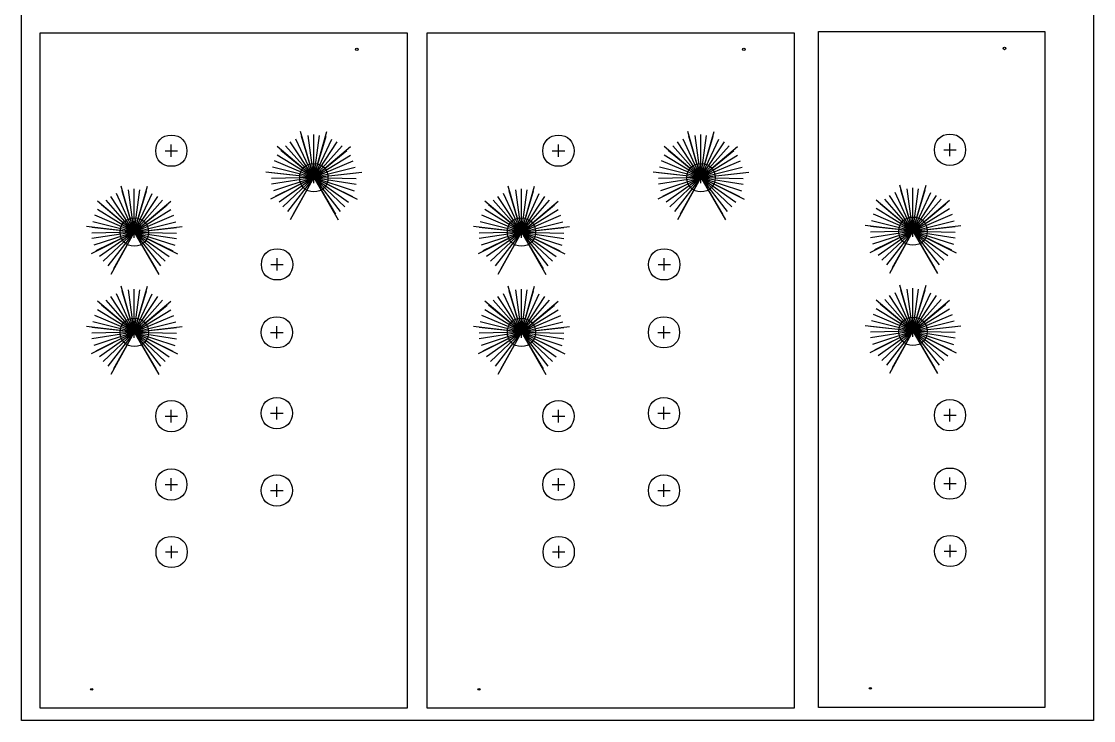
# Model space of a CAD drawing. Extents: x 7 to 210, y 8 to 275.
# Drawn here: x 6.7 to 209.9, y 7.7 to 140.3 of the extents above; entities that cross this region are included whole.
import ezdxf

# ---------------------------------------------------------------- set-up
doc = ezdxf.new("R2010")
doc.units = 0
doc.layers.add('background', color=7, linetype='CONTINUOUS')
doc.layers.add('vco_ramp_core_panel', color=7, linetype='CONTINUOUS')

msp = doc.modelspace()

# ---------------------------------------------------------------- linework, layer by layer
at = {"layer": 'background', "color": 5}
msp.add_lwpolyline([(6.672439, 274.917243), (209.880553, 274.917243), (209.880553, 7.724059), (6.672439, 7.724059), (6.672439, 274.917243), (6.672439, 274.917243)], close=True, dxfattribs=at)
at = {"layer": 'vco_ramp_core_panel', "color": 1}
for points in [[(173.241913, 10.205075), (157.766593, 10.205075), (157.766593, 138.362892), (200.619522, 138.362892), (200.619522, 10.205075), (157.766593, 10.205075)], [(35.333214, 10.080579), (10.220319, 10.080579), (10.220319, 138.129108), (79.760795, 138.129108), (79.760795, 10.080579), (10.220319, 10.080579)], [(108.710992, 10.080579), (83.598097, 10.080579), (83.598097, 138.129108), (153.138572, 138.129108), (153.138572, 10.080579), (83.598097, 10.080579)], [(62.090066, 110.647801), (58.705516, 117.95277)], [(62.090066, 110.647801), (59.595927, 119.379051)], [(62.090066, 110.647801), (59.773727, 118.487581)], [(62.090066, 110.647801), (61.022208, 118.665381)], [(62.090066, 110.647801), (64.585616, 119.379051)], [(62.090066, 110.647801), (62.090066, 118.844239)], [(62.090066, 110.647801), (63.159336, 118.665381)], [(62.090066, 110.647801), (64.406758, 118.487581)], [(62.090066, 110.647801), (65.476027, 117.95277)], [(135.467844, 110.647801), (132.083294, 117.95277)], [(135.467844, 110.647801), (132.973705, 119.379051)], [(135.467844, 110.647801), (133.151505, 118.487581)], [(135.467844, 110.647801), (134.399986, 118.665381)], [(135.467844, 110.647801), (137.963394, 119.379051)], [(135.467844, 110.647801), (135.467844, 118.844239)], [(135.467844, 110.647801), (136.537113, 118.665381)], [(135.467844, 110.647801), (137.784536, 118.487581)], [(135.467844, 110.647801), (138.853805, 117.95277)], [(35.079269, 114.571629), (35.079269, 116.933476)], [(62.090066, 110.647801), (55.142108, 116.527901)], [(62.090066, 110.647801), (56.744777, 116.705701)], [(62.090066, 110.647801), (57.636247, 117.417959)], [(62.090066, 110.647801), (66.545297, 117.417959)], [(62.090066, 110.647801), (67.435708, 116.705701)], [(62.090066, 110.647801), (69.039436, 116.527901)], [(108.457046, 114.571629), (108.457046, 116.933476)], [(135.467844, 110.647801), (128.519886, 116.527901)], [(135.467844, 110.647801), (130.122555, 116.705701)], [(135.467844, 110.647801), (131.014024, 117.417959)], [(135.467844, 110.647801), (139.923074, 117.417959)], [(135.467844, 110.647801), (140.813486, 116.705701)], [(135.467844, 110.647801), (142.417213, 116.527901)], [(181.484403, 115.931517), (183.844839, 115.931517)], [(182.66515, 114.750769), (182.66515, 117.112617)], [(33.898521, 115.752376), (36.258958, 115.752376)], [(62.090066, 110.647801), (54.607297, 113.854551)], [(62.090066, 110.647801), (55.142108, 114.92382)], [(62.090066, 110.647801), (55.854366, 115.815289)], [(62.090066, 110.647801), (68.327177, 115.815289)], [(62.090066, 110.647801), (69.039436, 114.92382)], [(62.090066, 110.647801), (69.574247, 113.854551)], [(107.276299, 115.752376), (109.636735, 115.752376)], [(135.467844, 110.647801), (127.985074, 113.854551)], [(135.467844, 110.647801), (128.519886, 114.92382)], [(135.467844, 110.647801), (129.232144, 115.815289)], [(135.467844, 110.647801), (141.704955, 115.815289)], [(135.467844, 110.647801), (142.417213, 114.92382)], [(135.467844, 110.647801), (142.952024, 113.854551)], [(62.090066, 110.647801), (54.250638, 112.607481)], [(62.090066, 110.647801), (69.931258, 112.607481)], [(135.467844, 110.647801), (127.628416, 112.607481)], [(135.467844, 110.647801), (143.309036, 112.607481)], [(62.090066, 110.647801), (53.003216, 111.71707)], [(62.090066, 110.647801), (53.893627, 106.549581)], [(62.090066, 110.647801), (54.072838, 111.537859)], [(62.090066, 110.647801), (54.072838, 109.400731)], [(62.090066, 110.647801), (54.072838, 110.468589)], [(62.090066, 110.647801), (54.428086, 108.153662)], [(62.090066, 110.647801), (54.785097, 107.084039)], [(62.090066, 110.647801), (55.497708, 106.01477)], [(62.090066, 110.647801), (56.209966, 105.123301)], [(62.090066, 110.647801), (57.101788, 104.232889)], [(62.090066, 110.647801), (57.636247, 102.628809)], [(62.090066, 110.647801), (58.171058, 103.698431)], [(61.022208, 110.647801), (63.159336, 110.647801)], [(62.090066, 110.647801), (71.178327, 111.71707)], [(62.090066, 109.578531), (62.090066, 111.71707)], [(62.090066, 110.647801), (70.109058, 111.537859)], [(62.090066, 110.647801), (70.286858, 106.549581)], [(62.090066, 110.647801), (66.723097, 102.628809)], [(62.090066, 110.647801), (70.109058, 110.468589)], [(62.090066, 110.647801), (70.109058, 109.400731)], [(62.090066, 110.647801), (69.752047, 108.153662)], [(62.090066, 110.647801), (69.396447, 107.084039)], [(62.090066, 110.647801), (68.684188, 106.01477)], [(62.090066, 110.647801), (67.970166, 105.123301)], [(62.090066, 110.647801), (67.080108, 104.232889)], [(62.090066, 110.647801), (66.188286, 103.698431)], [(135.467844, 110.647801), (126.380994, 111.71707)], [(135.467844, 110.647801), (127.271405, 106.549581)], [(135.467844, 110.647801), (127.450616, 111.537859)], [(135.467844, 110.647801), (127.450616, 109.400731)], [(135.467844, 110.647801), (127.450616, 110.468589)], [(135.467844, 110.647801), (127.805863, 108.153662)], [(135.467844, 110.647801), (128.162874, 107.084039)], [(135.467844, 110.647801), (128.875486, 106.01477)], [(135.467844, 110.647801), (129.587744, 105.123301)], [(135.467844, 110.647801), (130.479566, 104.232889)], [(135.467844, 110.647801), (131.014024, 102.628809)], [(135.467844, 110.647801), (131.548836, 103.698431)], [(134.399986, 110.647801), (136.537113, 110.647801)], [(135.467844, 110.647801), (144.556105, 111.71707)], [(135.467844, 109.578531), (135.467844, 111.71707)], [(135.467844, 110.647801), (143.486836, 111.537859)], [(135.467844, 110.647801), (143.664636, 106.549581)], [(135.467844, 110.647801), (140.100874, 102.628809)], [(135.467844, 110.647801), (143.486836, 110.468589)], [(135.467844, 110.647801), (143.486836, 109.400731)], [(135.467844, 110.647801), (143.129824, 108.153662)], [(135.467844, 110.647801), (142.774224, 107.084039)], [(135.467844, 110.647801), (142.061966, 106.01477)], [(135.467844, 110.647801), (141.347944, 105.123301)], [(135.467844, 110.647801), (140.457886, 104.232889)], [(135.467844, 110.647801), (139.566063, 103.698431)], [(28.063119, 100.327521), (25.568981, 109.058771)], [(28.063119, 100.327521), (25.746781, 108.167301)], [(28.063119, 100.327521), (26.995261, 108.345101)], [(28.063119, 100.327521), (30.558669, 109.058771)], [(28.063119, 100.327521), (28.063119, 108.523959)], [(28.063119, 100.327521), (29.132389, 108.345101)], [(28.063119, 100.327521), (30.379811, 108.167301)], [(101.440897, 100.327521), (98.946758, 109.058771)], [(101.440897, 100.327521), (99.124558, 108.167301)], [(101.440897, 100.327521), (100.373039, 108.345101)], [(101.440897, 100.327521), (103.936447, 109.058771)], [(101.440897, 100.327521), (101.440897, 108.523959)], [(101.440897, 100.327521), (102.510167, 108.345101)], [(101.440897, 100.327521), (103.757589, 108.167301)], [(175.649001, 100.506661), (172.264451, 107.811631)], [(175.649001, 100.506661), (173.154862, 109.237911)], [(175.649001, 100.506661), (173.332662, 108.346442)], [(175.649001, 100.506661), (174.581143, 108.524242)], [(175.649001, 100.506661), (178.144551, 109.237911)], [(175.649001, 100.506661), (175.649001, 108.7031)], [(175.649001, 100.506661), (176.71827, 108.524242)], [(175.649001, 100.506661), (177.965693, 108.346442)], [(175.649001, 100.506661), (179.034962, 107.811631)], [(28.063119, 100.327521), (21.115161, 106.207621)], [(28.063119, 100.327521), (22.717831, 106.385421)], [(28.063119, 100.327521), (23.6093, 107.097679)], [(28.063119, 100.327521), (24.678569, 107.63249)], [(28.063119, 100.327521), (31.449081, 107.63249)], [(28.063119, 100.327521), (32.51835, 107.097679)], [(28.063119, 100.327521), (33.408761, 106.385421)], [(28.063119, 100.327521), (35.012489, 106.207621)], [(101.440897, 100.327521), (94.492939, 106.207621)], [(101.440897, 100.327521), (96.095608, 106.385421)], [(101.440897, 100.327521), (96.987078, 107.097679)], [(101.440897, 100.327521), (98.056347, 107.63249)], [(101.440897, 100.327521), (104.826858, 107.63249)], [(101.440897, 100.327521), (105.896128, 107.097679)], [(101.440897, 100.327521), (106.786539, 106.385421)], [(101.440897, 100.327521), (108.390267, 106.207621)], [(175.649001, 100.506661), (168.701043, 106.386761)], [(175.649001, 100.506661), (169.413301, 105.67415)], [(175.649001, 100.506661), (170.303712, 106.564561)], [(175.649001, 100.506661), (171.195182, 107.276819)], [(175.649001, 100.506661), (180.104232, 107.276819)], [(175.649001, 100.506661), (180.994643, 106.564561)], [(175.649001, 100.506661), (182.59837, 106.386761)], [(175.649001, 100.506661), (181.886112, 105.67415)], [(28.063119, 100.327521), (21.115161, 104.60354)], [(28.063119, 100.327521), (21.827419, 105.495009)], [(28.063119, 100.327521), (34.300231, 105.495009)], [(28.063119, 100.327521), (35.012489, 104.60354)], [(101.440897, 100.327521), (94.492939, 104.60354)], [(101.440897, 100.327521), (95.205197, 105.495009)], [(101.440897, 100.327521), (107.678008, 105.495009)], [(101.440897, 100.327521), (108.390267, 104.60354)], [(175.649001, 100.506661), (168.166232, 103.713411)], [(175.649001, 100.506661), (168.701043, 104.782681)], [(175.649001, 100.506661), (182.59837, 104.782681)], [(175.649001, 100.506661), (183.133182, 103.713411)], [(28.063119, 100.327521), (20.223692, 102.287201)], [(28.063119, 100.327521), (20.58035, 103.534271)], [(28.063119, 100.327521), (35.5473, 103.534271)], [(28.063119, 100.327521), (35.904311, 102.287201)], [(101.440897, 100.327521), (93.601469, 102.287201)], [(101.440897, 100.327521), (93.958128, 103.534271)], [(101.440897, 100.327521), (108.925078, 103.534271)], [(101.440897, 100.327521), (109.282089, 102.287201)], [(175.649001, 100.506661), (167.809573, 102.466342)], [(175.649001, 100.506661), (183.490193, 102.466342)], [(28.063119, 100.327521), (18.976269, 101.39679)], [(28.063119, 100.327521), (19.866681, 96.229301)], [(28.063119, 100.327521), (20.045892, 101.217579)], [(28.063119, 100.327521), (20.045892, 99.080451)], [(28.063119, 100.327521), (20.045892, 100.148309)], [(28.063119, 100.327521), (20.401139, 97.833382)], [(28.063119, 100.327521), (20.75815, 96.763759)], [(28.063119, 100.327521), (21.470761, 95.69449)], [(28.063119, 100.327521), (22.183019, 94.803021)], [(28.063119, 100.327521), (23.074842, 93.912609)], [(28.063119, 100.327521), (23.6093, 92.308529)], [(28.063119, 100.327521), (24.144111, 93.378151)], [(26.995261, 100.327521), (29.132389, 100.327521)], [(28.063119, 100.327521), (37.151381, 101.39679)], [(28.063119, 99.258251), (28.063119, 101.39679)], [(28.063119, 100.327521), (36.082111, 101.217579)], [(28.063119, 100.327521), (36.259911, 96.229301)], [(28.063119, 100.327521), (32.69615, 92.308529)], [(28.063119, 100.327521), (36.082111, 100.148309)], [(28.063119, 100.327521), (36.082111, 99.080451)], [(28.063119, 100.327521), (35.7251, 97.833382)], [(28.063119, 100.327521), (35.3695, 96.763759)], [(28.063119, 100.327521), (34.657242, 95.69449)], [(28.063119, 100.327521), (33.943219, 94.803021)], [(28.063119, 100.327521), (33.053161, 93.912609)], [(28.063119, 100.327521), (32.161339, 93.378151)], [(101.440897, 100.327521), (92.354047, 101.39679)], [(101.440897, 100.327521), (93.244458, 96.229301)], [(101.440897, 100.327521), (93.423669, 101.217579)], [(101.440897, 100.327521), (93.423669, 99.080451)], [(101.440897, 100.327521), (93.423669, 100.148309)], [(101.440897, 100.327521), (93.778917, 97.833382)], [(101.440897, 100.327521), (94.135928, 96.763759)], [(101.440897, 100.327521), (94.848539, 95.69449)], [(101.440897, 100.327521), (95.560797, 94.803021)], [(101.440897, 100.327521), (96.452619, 93.912609)], [(101.440897, 100.327521), (96.987078, 92.308529)], [(101.440897, 100.327521), (97.521889, 93.378151)], [(100.373039, 100.327521), (102.510167, 100.327521)], [(101.440897, 100.327521), (110.529158, 101.39679)], [(101.440897, 99.258251), (101.440897, 101.39679)], [(101.440897, 100.327521), (109.459889, 101.217579)], [(101.440897, 100.327521), (109.637689, 96.229301)], [(101.440897, 100.327521), (106.073928, 92.308529)], [(101.440897, 100.327521), (109.459889, 100.148309)], [(101.440897, 100.327521), (109.459889, 99.080451)], [(101.440897, 100.327521), (109.102878, 97.833382)], [(101.440897, 100.327521), (108.747278, 96.763759)], [(101.440897, 100.327521), (108.035019, 95.69449)], [(101.440897, 100.327521), (107.320997, 94.803021)], [(101.440897, 100.327521), (106.430939, 93.912609)], [(101.440897, 100.327521), (105.539117, 93.378151)], [(175.649001, 100.506661), (166.562151, 101.575931)], [(175.649001, 100.506661), (167.452562, 96.408442)], [(175.649001, 100.506661), (167.631773, 101.396719)], [(175.649001, 100.506661), (167.631773, 99.259592)], [(175.649001, 100.506661), (167.631773, 100.32745)], [(175.649001, 100.506661), (167.98702, 98.012522)], [(175.649001, 100.506661), (168.344032, 96.9429)], [(175.649001, 100.506661), (169.056643, 95.873631)], [(175.649001, 100.506661), (169.768901, 94.982161)], [(175.649001, 100.506661), (170.660723, 94.09175)], [(175.649001, 100.506661), (171.195182, 92.487669)], [(175.649001, 100.506661), (171.729993, 93.557292)], [(174.581143, 100.506661), (176.71827, 100.506661)], [(175.649001, 100.506661), (184.737262, 101.575931)], [(175.649001, 99.437392), (175.649001, 101.575931)], [(175.649001, 100.506661), (183.667993, 101.396719)], [(175.649001, 100.506661), (183.845793, 96.408442)], [(175.649001, 100.506661), (180.282032, 92.487669)], [(175.649001, 100.506661), (183.667993, 100.32745)], [(175.649001, 100.506661), (183.667993, 99.259592)], [(175.649001, 100.506661), (183.310982, 98.012522)], [(175.649001, 100.506661), (182.955382, 96.9429)], [(175.649001, 100.506661), (182.243123, 95.873631)], [(175.649001, 100.506661), (181.529101, 94.982161)], [(175.649001, 100.506661), (180.639043, 94.09175)], [(175.649001, 100.506661), (179.74722, 93.557292)], [(53.949322, 94.197841), (56.309758, 94.197841)], [(55.129011, 93.016741), (55.129011, 95.378941)], [(127.327099, 94.197841), (129.687536, 94.197841)], [(128.506788, 93.016741), (128.506788, 95.378941)], [(28.063119, 81.335542), (25.568981, 90.066792)], [(28.063119, 81.335542), (30.558669, 90.066792)], [(28.063119, 81.335542), (28.063119, 89.531981)], [(101.440897, 81.335542), (98.946758, 90.066792)], [(101.440897, 81.335542), (103.936447, 90.066792)], [(101.440897, 81.335542), (101.440897, 89.531981)], [(175.649001, 81.514683), (173.154862, 90.245933)], [(175.649001, 81.514683), (174.581143, 89.533322)], [(175.649001, 81.514683), (178.144551, 90.245933)], [(175.649001, 81.514683), (175.649001, 89.711122)], [(175.649001, 81.514683), (176.71827, 89.533322)], [(28.063119, 81.335542), (22.717831, 87.394853)], [(28.063119, 81.335542), (23.6093, 88.107112)], [(28.063119, 81.335542), (24.678569, 88.641923)], [(28.063119, 81.335542), (25.746781, 89.176381)], [(28.063119, 81.335542), (26.995261, 89.354181)], [(28.063119, 81.335542), (29.132389, 89.354181)], [(28.063119, 81.335542), (30.379811, 89.176381)], [(28.063119, 81.335542), (31.449081, 88.641923)], [(28.063119, 81.335542), (32.51835, 88.107112)], [(28.063119, 81.335542), (33.408761, 87.394853)], [(101.440897, 81.335542), (96.095608, 87.394853)], [(101.440897, 81.335542), (96.987078, 88.107112)], [(101.440897, 81.335542), (98.056347, 88.641923)], [(101.440897, 81.335542), (99.124558, 89.176381)], [(101.440897, 81.335542), (100.373039, 89.354181)], [(101.440897, 81.335542), (102.510167, 89.354181)], [(101.440897, 81.335542), (103.757589, 89.176381)], [(101.440897, 81.335542), (104.826858, 88.641923)], [(101.440897, 81.335542), (105.896128, 88.107112)], [(101.440897, 81.335542), (106.786539, 87.394853)], [(175.649001, 81.514683), (168.701043, 87.394783)], [(175.649001, 81.514683), (170.303712, 87.573994)], [(175.649001, 81.514683), (171.195182, 88.286252)], [(175.649001, 81.514683), (172.264451, 88.821063)], [(175.649001, 81.514683), (173.332662, 89.355522)], [(175.649001, 81.514683), (177.965693, 89.355522)], [(175.649001, 81.514683), (179.034962, 88.821063)], [(175.649001, 81.514683), (180.104232, 88.286252)], [(175.649001, 81.514683), (180.994643, 87.573994)], [(175.649001, 81.514683), (182.59837, 87.394783)], [(28.063119, 81.335542), (21.115161, 87.215642)], [(28.063119, 81.335542), (21.115161, 85.612973)], [(28.063119, 81.335542), (21.827419, 86.503031)], [(28.063119, 81.335542), (35.012489, 87.215642)], [(28.063119, 81.335542), (34.300231, 86.503031)], [(28.063119, 81.335542), (35.012489, 85.612973)], [(101.440897, 81.335542), (94.492939, 87.215642)], [(101.440897, 81.335542), (94.492939, 85.612973)], [(101.440897, 81.335542), (95.205197, 86.503031)], [(101.440897, 81.335542), (108.390267, 87.215642)], [(101.440897, 81.335542), (107.678008, 86.503031)], [(101.440897, 81.335542), (108.390267, 85.612973)], [(175.649001, 81.514683), (168.701043, 85.792113)], [(175.649001, 81.514683), (169.413301, 86.682172)], [(175.649001, 81.514683), (181.886112, 86.682172)], [(175.649001, 81.514683), (182.59837, 85.792113)], [(28.063119, 81.335542), (20.58035, 84.543703)], [(28.063119, 81.335542), (35.5473, 84.543703)], [(101.440897, 81.335542), (93.958128, 84.543703)], [(101.440897, 81.335542), (108.925078, 84.543703)], [(175.649001, 81.514683), (167.809573, 83.475775)], [(175.649001, 81.514683), (168.166232, 84.722844)], [(175.649001, 81.514683), (183.133182, 84.722844)], [(175.649001, 81.514683), (183.490193, 83.475775)], [(28.063119, 81.335542), (18.976269, 82.404812)], [(28.063119, 81.335542), (19.866681, 77.237323)], [(28.063119, 81.335542), (20.045892, 82.227012)], [(28.063119, 81.335542), (20.045892, 80.088473)], [(28.063119, 81.335542), (20.045892, 81.157742)], [(28.063119, 81.335542), (20.223692, 83.296634)], [(28.063119, 81.335542), (20.401139, 78.841403)], [(28.063119, 81.335542), (20.75815, 77.771781)], [(28.063119, 81.335542), (21.470761, 76.702512)], [(28.063119, 81.335542), (22.183019, 75.812453)], [(28.063119, 81.335542), (23.074842, 74.920631)], [(28.063119, 81.335542), (23.6093, 73.317962)], [(28.063119, 81.335542), (24.144111, 74.386173)], [(26.995261, 81.335542), (29.132389, 81.335542)], [(28.063119, 81.335542), (35.904311, 83.296634)], [(28.063119, 81.335542), (37.151381, 82.404812)], [(28.063119, 80.266273), (28.063119, 82.404812)], [(28.063119, 81.335542), (36.082111, 82.227012)], [(28.063119, 81.335542), (36.259911, 77.237323)], [(28.063119, 81.335542), (32.69615, 73.317962)], [(28.063119, 81.335542), (36.082111, 81.157742)], [(28.063119, 81.335542), (36.082111, 80.088473)], [(28.063119, 81.335542), (35.7251, 78.841403)], [(28.063119, 81.335542), (35.3695, 77.771781)], [(28.063119, 81.335542), (34.657242, 76.702512)], [(28.063119, 81.335542), (33.943219, 75.812453)], [(28.063119, 81.335542), (33.053161, 74.920631)], [(28.063119, 81.335542), (32.161339, 74.386173)], [(53.898522, 81.321265), (56.258958, 81.321265)], [(55.079269, 80.140518), (55.079269, 82.502365)], [(101.440897, 81.335542), (92.354047, 82.404812)], [(101.440897, 81.335542), (93.244458, 77.237323)], [(101.440897, 81.335542), (93.423669, 82.227012)], [(101.440897, 81.335542), (93.423669, 80.088473)], [(101.440897, 81.335542), (93.423669, 81.157742)], [(101.440897, 81.335542), (93.601469, 83.296634)], [(101.440897, 81.335542), (93.778917, 78.841403)], [(101.440897, 81.335542), (94.135928, 77.771781)], [(101.440897, 81.335542), (94.848539, 76.702512)], [(101.440897, 81.335542), (95.560797, 75.812453)], [(101.440897, 81.335542), (96.452619, 74.920631)], [(101.440897, 81.335542), (96.987078, 73.317962)], [(101.440897, 81.335542), (97.521889, 74.386173)], [(100.373039, 81.335542), (102.510167, 81.335542)], [(101.440897, 81.335542), (109.282089, 83.296634)], [(101.440897, 81.335542), (110.529158, 82.404812)], [(101.440897, 80.266273), (101.440897, 82.404812)], [(101.440897, 81.335542), (109.459889, 82.227012)], [(101.440897, 81.335542), (109.637689, 77.237323)], [(101.440897, 81.335542), (106.073928, 73.317962)], [(101.440897, 81.335542), (109.459889, 81.157742)], [(101.440897, 81.335542), (109.459889, 80.088473)], [(101.440897, 81.335542), (109.102878, 78.841403)], [(101.440897, 81.335542), (108.747278, 77.771781)], [(101.440897, 81.335542), (108.035019, 76.702512)], [(101.440897, 81.335542), (107.320997, 75.812453)], [(101.440897, 81.335542), (106.430939, 74.920631)], [(101.440897, 81.335542), (105.539117, 74.386173)], [(127.276299, 81.321265), (129.636736, 81.321265)], [(128.457047, 80.140518), (128.457047, 82.502365)], [(175.649001, 81.514683), (166.562151, 82.583952)], [(175.649001, 81.514683), (167.452562, 77.416463)], [(175.649001, 81.514683), (167.631773, 82.406152)], [(175.649001, 81.514683), (167.631773, 80.267613)], [(175.649001, 81.514683), (167.631773, 81.336883)], [(175.649001, 81.514683), (167.98702, 79.020544)], [(175.649001, 81.514683), (168.344032, 77.950922)], [(175.649001, 81.514683), (169.056643, 76.881652)], [(175.649001, 81.514683), (169.768901, 75.991594)], [(175.649001, 81.514683), (170.660723, 75.099772)], [(175.649001, 81.514683), (171.195182, 73.497102)], [(175.649001, 81.514683), (171.729993, 74.565313)], [(174.581143, 81.514683), (176.71827, 81.514683)], [(175.649001, 81.514683), (184.737262, 82.583952)], [(175.649001, 80.445413), (175.649001, 82.583952)], [(175.649001, 81.514683), (183.667993, 82.406152)], [(175.649001, 81.514683), (183.845793, 77.416463)], [(175.649001, 81.514683), (180.282032, 73.497102)], [(175.649001, 81.514683), (183.667993, 81.336883)], [(175.649001, 81.514683), (183.667993, 80.267613)], [(175.649001, 81.514683), (183.310982, 79.020544)], [(175.649001, 81.514683), (182.955382, 77.950922)], [(175.649001, 81.514683), (182.243123, 76.881652)], [(175.649001, 81.514683), (181.529101, 75.991594)], [(175.649001, 81.514683), (180.639043, 75.099772)], [(175.649001, 81.514683), (179.74722, 74.565313)], [(55.079269, 64.813382), (55.079269, 67.175582)], [(128.457047, 64.813382), (128.457047, 67.175582)], [(33.898521, 65.428626), (36.258958, 65.428626)], [(35.079269, 64.248937), (35.079269, 66.611137)], [(53.898522, 65.993071), (56.258958, 65.993071)], [(107.276299, 65.428626), (109.636735, 65.428626)], [(108.457046, 64.248937), (108.457046, 66.611137)], [(127.276299, 65.993071), (129.636736, 65.993071)], [(181.484403, 65.607767), (183.844839, 65.607767)], [(182.66515, 64.428078), (182.66515, 66.790278)], [(35.079269, 51.285624), (35.079269, 53.647824)], [(108.457046, 51.285624), (108.457046, 53.647824)], [(182.66515, 51.464764), (182.66515, 53.826964)], [(33.898521, 52.466724), (36.258958, 52.466724)], [(53.898522, 51.337835), (56.258958, 51.337835)], [(55.079269, 50.156735), (55.079269, 52.518935)], [(107.276299, 52.466724), (109.636735, 52.466724)], [(127.276299, 51.337835), (129.636736, 51.337835)], [(128.457047, 50.156735), (128.457047, 52.518935)], [(181.484403, 52.645864), (183.844839, 52.645864)], [(35.12901, 38.500957), (35.12901, 40.863157)], [(108.506788, 38.500957), (108.506788, 40.863157)], [(182.714892, 38.680098), (182.714892, 41.042298)], [(33.949321, 39.682057), (36.309758, 39.682057)], [(107.327099, 39.682057), (109.687535, 39.682057)], [(181.535203, 39.861198), (183.895639, 39.861198)]]:
    msp.add_lwpolyline(points, dxfattribs=at)
for points in [[(70.498406, 134.965712), (70.498406, 134.965712)], [(143.876183, 134.965712), (143.876183, 134.965712)], [(193.248732, 135.144853), (193.248732, 135.144853)], [(20.214519, 13.650373), (20.214519, 13.650373)], [(93.592297, 13.650373), (93.592297, 13.650373)], [(167.800401, 13.829514), (167.800401, 13.829514)]]:
    msp.add_lwpolyline(points, close=True, dxfattribs=at)
at = {"layer": 'vco_ramp_core_panel', "color": 7}
for points in [[(62.302438, 110.592767), (62.302438, 110.592767)], [(135.680216, 110.592767), (135.680216, 110.592767)], [(28.275492, 100.272487), (28.275492, 100.272487)], [(101.653269, 100.272487), (101.653269, 100.272487)], [(175.861373, 100.451628), (175.861373, 100.451628)], [(175.861373, 81.461061), (175.861373, 81.461061)], [(28.275492, 81.28192), (28.275492, 81.28192)], [(101.653269, 81.28192), (101.653269, 81.28192)]]:
    msp.add_lwpolyline(points, close=True, dxfattribs=at)
at = {"layer": 'vco_ramp_core_panel', "color": 1}
for points in [[(69.970297, 134.965712), (69.970297, 135.098004), (70.087419, 135.205601), (70.233822, 135.205601)], [(70.233822, 134.726176), (70.087419, 134.726176), (69.970297, 134.833421), (69.970297, 134.965712)], [(70.233822, 135.205601), (70.379872, 135.205601), (70.498406, 135.098004), (70.498406, 134.965712)], [(70.498406, 134.965712), (70.498406, 134.833421), (70.379872, 134.726176), (70.233822, 134.726176)], [(143.348075, 134.965712), (143.348075, 135.098004), (143.465197, 135.205601), (143.6116, 135.205601)], [(143.6116, 134.726176), (143.465197, 134.726176), (143.348075, 134.833421), (143.348075, 134.965712)], [(143.6116, 135.205601), (143.75765, 135.205601), (143.876183, 135.098004), (143.876183, 134.965712)], [(143.876183, 134.965712), (143.876183, 134.833421), (143.75765, 134.726176), (143.6116, 134.726176)], [(192.720623, 135.144853), (192.720623, 135.277144), (192.837745, 135.384742), (192.984148, 135.384742)], [(192.984148, 134.905317), (192.837745, 134.905317), (192.720623, 135.012561), (192.720623, 135.144853)], [(192.984148, 135.384742), (193.130198, 135.384742), (193.248732, 135.277144), (193.248732, 135.144853)], [(193.248732, 135.144853), (193.248732, 135.012561), (193.130198, 134.905317), (192.984148, 134.905317)], [(32.126166, 115.752376), (32.126166, 117.523321), (33.307266, 118.704068), (35.079269, 118.704068)], [(35.079269, 118.704068), (36.850213, 118.704068), (38.029549, 117.523321), (38.029549, 115.752376)], [(105.503944, 115.752376), (105.503944, 117.523321), (106.685044, 118.704068), (108.457046, 118.704068)], [(108.457046, 118.704068), (110.227991, 118.704068), (111.407327, 117.523321), (111.407327, 115.752376)], [(179.712047, 115.931517), (179.712047, 117.702461), (180.893147, 118.883208), (182.66515, 118.883208)], [(182.66515, 118.883208), (184.436095, 118.883208), (185.615431, 117.702461), (185.615431, 115.931517)], [(182.66515, 112.979825), (180.893147, 112.979825), (179.712047, 114.160925), (179.712047, 115.931517)], [(185.615431, 115.931517), (185.615431, 114.160925), (184.436095, 112.979825), (182.66515, 112.979825)], [(35.079269, 112.800684), (33.307266, 112.800684), (32.126166, 113.981784), (32.126166, 115.752376)], [(38.029549, 115.752376), (38.029549, 113.981784), (36.850213, 112.800684), (35.079269, 112.800684)], [(108.457046, 112.800684), (106.685044, 112.800684), (105.503944, 113.981784), (105.503944, 115.752376)], [(111.407327, 115.752376), (111.407327, 113.981784), (110.227991, 112.800684), (108.457046, 112.800684)], [(59.418127, 110.647801), (59.418127, 112.25047), (60.487397, 113.319739), (62.090066, 113.319739)], [(62.090066, 113.319739), (63.694147, 113.319739), (64.763416, 112.25047), (64.763416, 110.647801)], [(132.795905, 110.647801), (132.795905, 112.25047), (133.865174, 113.319739), (135.467844, 113.319739)], [(135.467844, 113.319739), (137.071924, 113.319739), (138.141194, 112.25047), (138.141194, 110.647801)], [(62.090066, 107.974451), (60.487397, 107.974451), (59.418127, 109.04372), (59.418127, 110.647801)], [(64.763416, 110.647801), (64.763416, 109.04372), (63.694147, 107.974451), (62.090066, 107.974451)], [(135.467844, 107.974451), (133.865174, 107.974451), (132.795905, 109.04372), (132.795905, 110.647801)], [(138.141194, 110.647801), (138.141194, 109.04372), (137.071924, 107.974451), (135.467844, 107.974451)], [(25.391181, 100.327521), (25.391181, 101.93019), (26.46045, 102.999459), (28.063119, 102.999459)], [(28.063119, 102.999459), (29.6672, 102.999459), (30.736469, 101.93019), (30.736469, 100.327521)], [(98.768958, 100.327521), (98.768958, 101.93019), (99.838228, 102.999459), (101.440897, 102.999459)], [(101.440897, 102.999459), (103.044978, 102.999459), (104.114247, 101.93019), (104.114247, 100.327521)], [(172.977062, 100.506661), (172.977062, 102.109331), (174.046332, 103.1786), (175.649001, 103.1786)], [(175.649001, 103.1786), (177.253082, 103.1786), (178.322351, 102.109331), (178.322351, 100.506661)], [(28.063119, 97.654171), (26.46045, 97.654171), (25.391181, 98.72344), (25.391181, 100.327521)], [(30.736469, 100.327521), (30.736469, 98.72344), (29.6672, 97.654171), (28.063119, 97.654171)], [(101.440897, 97.654171), (99.838228, 97.654171), (98.768958, 98.72344), (98.768958, 100.327521)], [(104.114247, 100.327521), (104.114247, 98.72344), (103.044978, 97.654171), (101.440897, 97.654171)], [(175.649001, 97.833311), (174.046332, 97.833311), (172.977062, 98.902581), (172.977062, 100.506661)], [(178.322351, 100.506661), (178.322351, 98.902581), (177.253082, 97.833311), (175.649001, 97.833311)], [(52.177319, 94.197841), (52.177319, 95.968433), (53.358066, 97.149533), (55.129011, 97.149533)], [(55.129011, 97.149533), (56.901013, 97.149533), (58.080702, 95.968433), (58.080702, 94.197841)], [(125.555097, 94.197841), (125.555097, 95.968433), (126.735844, 97.149533), (128.506788, 97.149533)], [(128.506788, 97.149533), (130.278791, 97.149533), (131.45848, 95.968433), (131.45848, 94.197841)], [(55.129011, 91.246149), (53.358066, 91.246149), (52.177319, 92.426896), (52.177319, 94.197841)], [(58.080702, 94.197841), (58.080702, 92.426896), (56.901013, 91.246149), (55.129011, 91.246149)], [(128.506788, 91.246149), (126.735844, 91.246149), (125.555097, 92.426896), (125.555097, 94.197841)], [(131.45848, 94.197841), (131.45848, 92.426896), (130.278791, 91.246149), (128.506788, 91.246149)], [(25.391181, 81.335542), (25.391181, 82.939623), (26.46045, 84.008892), (28.063119, 84.008892)], [(28.063119, 84.008892), (29.6672, 84.008892), (30.736469, 82.939623), (30.736469, 81.335542)], [(52.126166, 81.321265), (52.126166, 83.092209), (53.307266, 84.272957), (55.079269, 84.272957)], [(55.079269, 84.272957), (56.850213, 84.272957), (58.029549, 83.092209), (58.029549, 81.321265)], [(98.768958, 81.335542), (98.768958, 82.939623), (99.838228, 84.008892), (101.440897, 84.008892)], [(101.440897, 84.008892), (103.044978, 84.008892), (104.114247, 82.939623), (104.114247, 81.335542)], [(125.503944, 81.321265), (125.503944, 83.092209), (126.685044, 84.272957), (128.457047, 84.272957)], [(128.457047, 84.272957), (130.227991, 84.272957), (131.407327, 83.092209), (131.407327, 81.321265)], [(172.977062, 81.514683), (172.977062, 83.118763), (174.046332, 84.188033), (175.649001, 84.188033)], [(175.649001, 84.188033), (177.253082, 84.188033), (178.322351, 83.118763), (178.322351, 81.514683)], [(28.063119, 78.663603), (26.46045, 78.663603), (25.391181, 79.732873), (25.391181, 81.335542)], [(30.736469, 81.335542), (30.736469, 79.732873), (29.6672, 78.663603), (28.063119, 78.663603)], [(55.079269, 78.369573), (53.307266, 78.369573), (52.126166, 79.550673), (52.126166, 81.321265)], [(58.029549, 81.321265), (58.029549, 79.550673), (56.850213, 78.369573), (55.079269, 78.369573)], [(101.440897, 78.663603), (99.838228, 78.663603), (98.768958, 79.732873), (98.768958, 81.335542)], [(104.114247, 81.335542), (104.114247, 79.732873), (103.044978, 78.663603), (101.440897, 78.663603)], [(128.457047, 78.369573), (126.685044, 78.369573), (125.503944, 79.550673), (125.503944, 81.321265)], [(131.407327, 81.321265), (131.407327, 79.550673), (130.227991, 78.369573), (128.457047, 78.369573)], [(175.649001, 78.842744), (174.046332, 78.842744), (172.977062, 79.912013), (172.977062, 81.514683)], [(178.322351, 81.514683), (178.322351, 79.912013), (177.253082, 78.842744), (175.649001, 78.842744)], [(32.126166, 65.428626), (32.126166, 67.200982), (33.307266, 68.380318), (35.079269, 68.380318)], [(35.079269, 68.380318), (36.850213, 68.380318), (38.029549, 67.200982), (38.029549, 65.428626)], [(52.126166, 65.993071), (52.126166, 67.765426), (53.307266, 68.944762), (55.079269, 68.944762)], [(55.079269, 68.944762), (56.850213, 68.944762), (58.029549, 67.765426), (58.029549, 65.993071)], [(105.503944, 65.428626), (105.503944, 67.200982), (106.685044, 68.380318), (108.457046, 68.380318)], [(108.457046, 68.380318), (110.227991, 68.380318), (111.407327, 67.200982), (111.407327, 65.428626)], [(125.503944, 65.993071), (125.503944, 67.765426), (126.685044, 68.944762), (128.457047, 68.944762)], [(128.457047, 68.944762), (130.227991, 68.944762), (131.407327, 67.765426), (131.407327, 65.993071)], [(179.712047, 65.607767), (179.712047, 67.380122), (180.893147, 68.559458), (182.66515, 68.559458)], [(182.66515, 68.559458), (184.436095, 68.559458), (185.615431, 67.380122), (185.615431, 65.607767)], [(35.079269, 62.478346), (33.307266, 62.478346), (32.126166, 63.659446), (32.126166, 65.428626)], [(38.029549, 65.428626), (38.029549, 63.659446), (36.850213, 62.478346), (35.079269, 62.478346)], [(55.079269, 63.04279), (53.307266, 63.04279), (52.126166, 64.22389), (52.126166, 65.993071)], [(58.029549, 65.993071), (58.029549, 64.22389), (56.850213, 63.04279), (55.079269, 63.04279)], [(108.457046, 62.478346), (106.685044, 62.478346), (105.503944, 63.659446), (105.503944, 65.428626)], [(111.407327, 65.428626), (111.407327, 63.659446), (110.227991, 62.478346), (108.457046, 62.478346)], [(128.457047, 63.04279), (126.685044, 63.04279), (125.503944, 64.22389), (125.503944, 65.993071)], [(131.407327, 65.993071), (131.407327, 64.22389), (130.227991, 63.04279), (128.457047, 63.04279)], [(182.66515, 62.657486), (180.893147, 62.657486), (179.712047, 63.838586), (179.712047, 65.607767)], [(185.615431, 65.607767), (185.615431, 63.838586), (184.436095, 62.657486), (182.66515, 62.657486)], [(32.126166, 52.466724), (32.126166, 54.237668), (33.307266, 55.418416), (35.079269, 55.418416)], [(35.079269, 55.418416), (36.850213, 55.418416), (38.029549, 54.237668), (38.029549, 52.466724)], [(105.503944, 52.466724), (105.503944, 54.237668), (106.685044, 55.418416), (108.457046, 55.418416)], [(108.457046, 55.418416), (110.227991, 55.418416), (111.407327, 54.237668), (111.407327, 52.466724)], [(179.712047, 52.645864), (179.712047, 54.416809), (180.893147, 55.597556), (182.66515, 55.597556)], [(182.66515, 55.597556), (184.436095, 55.597556), (185.615431, 54.416809), (185.615431, 52.645864)], [(52.126166, 51.337835), (52.126166, 53.108779), (53.307266, 54.289527), (55.079269, 54.289527)], [(55.079269, 54.289527), (56.850213, 54.289527), (58.029549, 53.108779), (58.029549, 51.337835)], [(125.503944, 51.337835), (125.503944, 53.108779), (126.685044, 54.289527), (128.457047, 54.289527)], [(128.457047, 54.289527), (130.227991, 54.289527), (131.407327, 53.108779), (131.407327, 51.337835)], [(35.079269, 49.515032), (33.307266, 49.515032), (32.126166, 50.696132), (32.126166, 52.466724)], [(38.029549, 52.466724), (38.029549, 50.696132), (36.850213, 49.515032), (35.079269, 49.515032)], [(55.079269, 48.386143), (53.307266, 48.386143), (52.126166, 49.567243), (52.126166, 51.337835)], [(58.029549, 51.337835), (58.029549, 49.567243), (56.850213, 48.386143), (55.079269, 48.386143)], [(108.457046, 49.515032), (106.685044, 49.515032), (105.503944, 50.696132), (105.503944, 52.466724)], [(111.407327, 52.466724), (111.407327, 50.696132), (110.227991, 49.515032), (108.457046, 49.515032)], [(128.457047, 48.386143), (126.685044, 48.386143), (125.503944, 49.567243), (125.503944, 51.337835)], [(131.407327, 51.337835), (131.407327, 49.567243), (130.227991, 48.386143), (128.457047, 48.386143)], [(182.66515, 49.694173), (180.893147, 49.694173), (179.712047, 50.875273), (179.712047, 52.645864)], [(185.615431, 52.645864), (185.615431, 50.875273), (184.436095, 49.694173), (182.66515, 49.694173)], [(179.7632, 39.861198), (179.7632, 41.631789), (180.943947, 42.812889), (182.714892, 42.812889)], [(182.714892, 42.812889), (184.486895, 42.812889), (185.666584, 41.631789), (185.666584, 39.861198)], [(32.177319, 39.682057), (32.177319, 41.452649), (33.358066, 42.633749), (35.12901, 42.633749)], [(35.12901, 42.633749), (36.901013, 42.633749), (38.080702, 41.452649), (38.080702, 39.682057)], [(105.555096, 39.682057), (105.555096, 41.452649), (106.735844, 42.633749), (108.506788, 42.633749)], [(108.506788, 42.633749), (110.278791, 42.633749), (111.45848, 41.452649), (111.45848, 39.682057)], [(35.12901, 36.730366), (33.358066, 36.730366), (32.177319, 37.911113), (32.177319, 39.682057)], [(38.080702, 39.682057), (38.080702, 37.911113), (36.901013, 36.730366), (35.12901, 36.730366)], [(108.506788, 36.730366), (106.735844, 36.730366), (105.555096, 37.911113), (105.555096, 39.682057)], [(111.45848, 39.682057), (111.45848, 37.911113), (110.278791, 36.730366), (108.506788, 36.730366)], [(182.714892, 36.909506), (180.943947, 36.909506), (179.7632, 38.090253), (179.7632, 39.861198)], [(185.666584, 39.861198), (185.666584, 38.090253), (184.486895, 36.909506), (182.714892, 36.909506)], [(19.781661, 13.650373), (19.781661, 13.742448), (19.879733, 13.818296), (19.998267, 13.818296)], [(19.998267, 13.482098), (19.879733, 13.482098), (19.781661, 13.557946), (19.781661, 13.650373)], [(19.998267, 13.818296), (20.117858, 13.818296), (20.214519, 13.742448), (20.214519, 13.650373)], [(20.214519, 13.650373), (20.214519, 13.557946), (20.117858, 13.482098), (19.998267, 13.482098)], [(93.159439, 13.650373), (93.159439, 13.742448), (93.257511, 13.818296), (93.376044, 13.818296)], [(93.376044, 13.482098), (93.257511, 13.482098), (93.159439, 13.557946), (93.159439, 13.650373)], [(93.376044, 13.818296), (93.495636, 13.818296), (93.592297, 13.742448), (93.592297, 13.650373)], [(93.592297, 13.650373), (93.592297, 13.557946), (93.495636, 13.482098), (93.376044, 13.482098)], [(167.367543, 13.829514), (167.367543, 13.921589), (167.465615, 13.997436), (167.584148, 13.997436)], [(167.584148, 13.661239), (167.465615, 13.661239), (167.367543, 13.737086), (167.367543, 13.829514)], [(167.584148, 13.997436), (167.70374, 13.997436), (167.800401, 13.921589), (167.800401, 13.829514)], [(167.800401, 13.829514), (167.800401, 13.737086), (167.70374, 13.661239), (167.584148, 13.661239)]]:
    msp.add_open_spline(points, degree=3, dxfattribs=at)
at = {"layer": 'vco_ramp_core_panel', "color": 7}
for points in [[(61.822661, 110.592767), (61.822661, 110.712712), (61.930258, 110.80902), (62.062549, 110.80902)], [(62.062549, 110.377573), (61.930258, 110.377573), (61.822661, 110.474234), (61.822661, 110.592767)], [(62.062549, 110.80902), (62.194841, 110.80902), (62.302438, 110.712712), (62.302438, 110.592767)], [(62.302438, 110.592767), (62.302438, 110.474234), (62.194841, 110.377573), (62.062549, 110.377573)], [(135.200438, 110.592767), (135.200438, 110.712712), (135.308036, 110.80902), (135.440327, 110.80902)], [(135.440327, 110.377573), (135.308036, 110.377573), (135.200438, 110.474234), (135.200438, 110.592767)], [(135.440327, 110.80902), (135.572619, 110.80902), (135.680216, 110.712712), (135.680216, 110.592767)], [(135.680216, 110.592767), (135.680216, 110.474234), (135.572619, 110.377573), (135.440327, 110.377573)], [(27.795714, 100.272487), (27.795714, 100.392432), (27.903311, 100.48874), (28.035603, 100.48874)], [(28.035603, 100.057293), (27.903311, 100.057293), (27.795714, 100.153954), (27.795714, 100.272487)], [(28.035603, 100.48874), (28.167894, 100.48874), (28.275492, 100.392432), (28.275492, 100.272487)], [(28.275492, 100.272487), (28.275492, 100.153954), (28.167894, 100.057293), (28.035603, 100.057293)], [(101.173492, 100.272487), (101.173492, 100.392432), (101.281089, 100.48874), (101.413381, 100.48874)], [(101.413381, 100.057293), (101.281089, 100.057293), (101.173492, 100.153954), (101.173492, 100.272487)], [(101.413381, 100.48874), (101.545672, 100.48874), (101.653269, 100.392432), (101.653269, 100.272487)], [(101.653269, 100.272487), (101.653269, 100.153954), (101.545672, 100.057293), (101.413381, 100.057293)], [(175.381595, 100.451628), (175.381595, 100.571572), (175.489193, 100.667881), (175.621484, 100.667881)], [(175.621484, 100.236433), (175.489193, 100.236433), (175.381595, 100.333094), (175.381595, 100.451628)], [(175.621484, 100.667881), (175.753776, 100.667881), (175.861373, 100.571572), (175.861373, 100.451628)], [(175.861373, 100.451628), (175.861373, 100.333094), (175.753776, 100.236433), (175.621484, 100.236433)], [(27.795714, 81.28192), (27.795714, 81.400453), (27.903311, 81.498173), (28.035603, 81.498173)], [(28.035603, 81.498173), (28.167894, 81.498173), (28.275492, 81.400453), (28.275492, 81.28192)], [(101.173492, 81.28192), (101.173492, 81.400453), (101.281089, 81.498173), (101.413381, 81.498173)], [(101.413381, 81.498173), (101.545672, 81.498173), (101.653269, 81.400453), (101.653269, 81.28192)], [(175.381595, 81.461061), (175.381595, 81.579594), (175.489193, 81.677313), (175.621484, 81.677313)], [(175.621484, 81.244455), (175.489193, 81.244455), (175.381595, 81.341116), (175.381595, 81.461061)], [(175.621484, 81.677313), (175.753776, 81.677313), (175.861373, 81.579594), (175.861373, 81.461061)], [(175.861373, 81.461061), (175.861373, 81.341116), (175.753776, 81.244455), (175.621484, 81.244455)], [(28.035603, 81.065315), (27.903311, 81.065315), (27.795714, 81.161976), (27.795714, 81.28192)], [(28.275492, 81.28192), (28.275492, 81.161976), (28.167894, 81.065315), (28.035603, 81.065315)], [(101.413381, 81.065315), (101.281089, 81.065315), (101.173492, 81.161976), (101.173492, 81.28192)], [(101.653269, 81.28192), (101.653269, 81.161976), (101.545672, 81.065315), (101.413381, 81.065315)]]:
    msp.add_open_spline(points, degree=3, dxfattribs=at)

doc.saveas('drawing.dxf')
